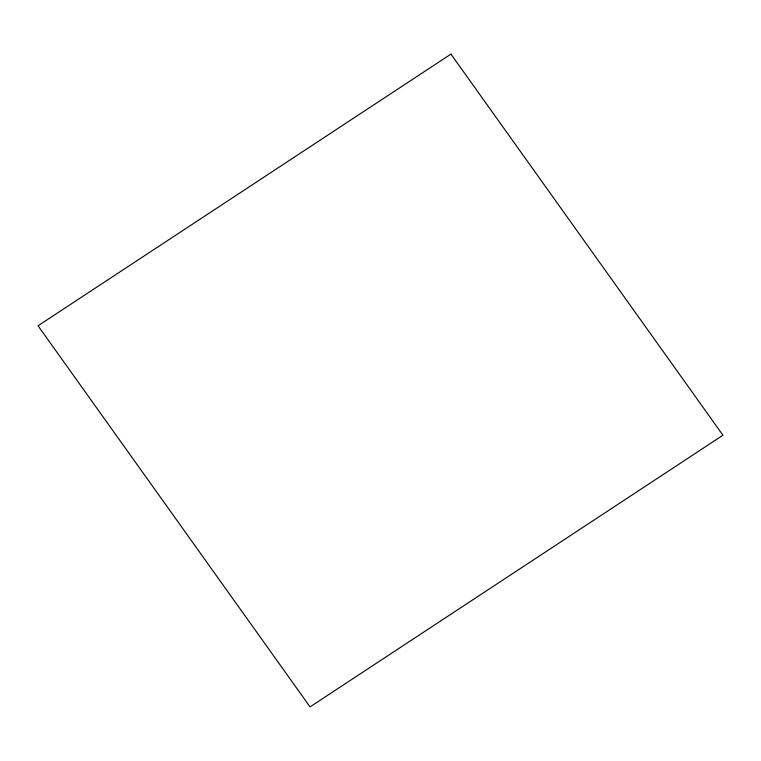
<?xml version="1.0" encoding="UTF-8"?>
<svg xmlns="http://www.w3.org/2000/svg" width="761" height="761" viewBox="0 0 761 761"><rect width="100%" height="100%" fill="white"/><g stroke="black" fill="none" stroke-linecap="round" stroke-linejoin="round"><path stroke-width="1.14" d="M450.95 54.107L38.05 325.775L310.05 706.893L722.95 435.225L450.95 54.107"/></g></svg>
